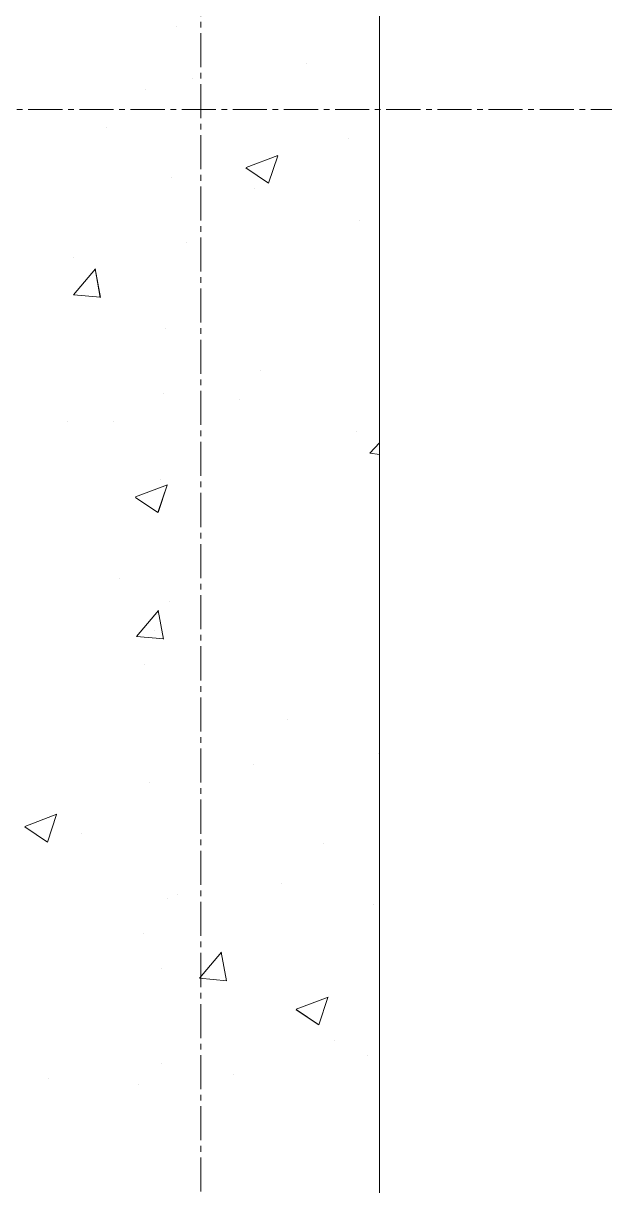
# Model space of a CAD drawing. Header units: millimetres. Extents: x 470010 to 1231400, y -134005 to 421770.
# Drawn here: x 806424 to 806748, y 174311 to 174961 of the extents above; entities that cross this region are included whole.
import ezdxf
from ezdxf.enums import TextEntityAlignment as Align

# ---------------------------------------------------------------- set-up
doc = ezdxf.new("R2010")
doc.units = ezdxf.units.MM
doc.linetypes.add('CENTER2', pattern=[28.575, 19.05, -3.175, 3.175, -3.175])
doc.layers.get('Defpoints').update_dxf_attribs({"color": 140})
doc.layers.add('АР_Стены ПЕНОблок', color=52, linetype='Continuous', lineweight=20)
doc.layers.add('АР_Штриховка', color=8, linetype='Continuous', lineweight=0)
doc.layers.add('РД_Оси_100', color=7, linetype='Continuous', lineweight=0, true_color=0x525252)
doc.styles.add('style1', font='ARIALN.TTF')

# ---------------------------------------------------------------- blocks, each defined once
blk = doc.blocks.new('СОШ_2200_АР_ОСИ_М100_28.05.24')
at = {"layer": 'РД_Оси_100', "color": 251, "linetype": 'CENTER2', "true_color": 0x636466}
for p, q in [((0, -6155), (0, 139938.679)), ((29555, 52200), (-5954.958, 52200))]:
    blk.add_line(p, q, dxfattribs=at)
blk = doc.blocks.new('A$C9108343f')
at = {"layer": 'АР_Стены ПЕНОблок', "color": 18, "linetype": 'Continuous', "lineweight": 20, "true_color": 0x000000}
blk.add_line((140904.09, 237679.49), (140904.09, 313879.49), dxfattribs=at)
at = {"layer": 'АР_Штриховка', "color": 18, "linetype": 'Continuous', "lineweight": 0, "true_color": 0x000000}
for p, q in [((140790.72, 275326.2), (140790.72, 275326.2)), ((140863.18, 275305.23), (140863.18, 275305.23)), ((140799.59, 275296.86), (140799.59, 275296.86)), ((140773.47, 275290.9), (140773.47, 275290.9)), ((140751.22, 275269.24), (140751.22, 275269.24)), ((140886.81, 275263.51), (140886.81, 275263.51)), ((140829.48, 275247.04), (140847.27, 275253.87)), ((140842.04, 275238.31), (140847.19, 275253.66)), ((140829.39, 275246.84), (140842.03, 275238.31)), ((140787.63, 275241.65), (140787.63, 275241.65)), ((140834.33, 275235.13), (140834.33, 275235.13)), ((140892.56, 275217.72), (140892.56, 275217.72)), ((140796.36, 275205.05), (140796.36, 275205.05)), ((140732.77, 275196.68), (140732.77, 275196.68)), ((140732.99, 275175.85), (140745.23, 275190.45)), ((140748.01, 275174.49), (140745.07, 275190.41)), ((140732.99, 275175.84), (140748.17, 275174.52)), ((140784.54, 275157.09), (140784.54, 275157.09)), ((140837.34, 275133.72), (140837.34, 275133.72)), ((140783.21, 275120.81), (140783.21, 275120.81)), ((140825.74, 275117.54), (140825.74, 275117.54)), ((140729.54, 275104.87), (140729.54, 275104.87)), ((140755.31, 275105.33), (140755.31, 275105.33)), ((140890.9, 275099.6), (140890.9, 275099.6)), ((140898.65, 275087.41), (140904.09, 275093.09)), ((140898.63, 275087.45), (140904.09, 275086.6)), ((140767.68, 275062.85), (140785.47, 275069.68)), ((140780.23, 275054.12), (140785.38, 275069.47)), ((140781.45, 275072.54), (140781.45, 275072.54)), ((140767.59, 275062.65), (140780.22, 275054.13)), ((140758.92, 275017.36), (140758.92, 275017.36)), ((140786.81, 275004.61), (140786.81, 275004.61)), ((140768.23, 274984.8), (140780.48, 274999.39)), ((140783.25, 274983.43), (140780.31, 274999.35)), ((140768.23, 274984.79), (140783.41, 274983.46)), ((140778.37, 274987.98), (140778.37, 274987.98)), ((140772.72, 274969.26), (140772.72, 274969.26)), ((140852.51, 274938.3), (140852.51, 274938.3)), ((140903.57, 274919.69), (140903.57, 274919.69)), ((140833.58, 274913.49), (140833.58, 274913.49)), ((140775.28, 274903.43), (140775.28, 274903.43)), ((140705.88, 274878.66), (140723.66, 274885.49)), ((140718.43, 274869.94), (140723.58, 274885.29)), ((140705.79, 274878.46), (140718.42, 274869.94)), ((140737.35, 274874.81), (140737.35, 274874.81)), ((140872.94, 274869.08), (140872.94, 274869.08)), ((140849.28, 274846.49), (140849.28, 274846.49)), ((140790.9, 274840.69), (140790.9, 274840.69)), ((140785.69, 274838.11), (140785.69, 274838.11)), ((140900.49, 274835.13), (140900.49, 274835.13)), ((140772.19, 274818.87), (140772.19, 274818.87)), ((140803.48, 274793.74), (140815.72, 274808.33)), ((140818.49, 274792.37), (140815.56, 274808.29)), ((140782.46, 274799.17), (140782.46, 274799.17)), ((140803.47, 274793.73), (140818.66, 274792.4)), ((140857.49, 274776.4), (140875.28, 274783.22)), ((140870.05, 274767.67), (140875.2, 274783.02)), ((140857.4, 274776.2), (140870.04, 274767.67)), ((140878.66, 274758.97), (140878.66, 274758.97)), ((140897.4, 274750.58), (140897.4, 274750.58)), ((140782.46, 274746.31), (140782.46, 274746.31)), ((140718.87, 274737.93), (140718.87, 274737.93)), ((140822.41, 274739.97), (140822.41, 274739.97)), ((140769.1, 274734.32), (140769.1, 274734.32))]:
    blk.add_line(p, q, dxfattribs=at)
at = {"layer": 'РД_Оси_100'}
blk.add_blockref('СОШ_2200_АР_ОСИ_М100_28.05.24', (140804.09, 223079.49), dxfattribs=at)
at = {"layer": 'Defpoints', "color": 18, "true_color": 0x000000, "style": 'style1'}
for p in [(143949.34, 316089.12), (143974.98, 281639.5), (143890.4, 273244.71), (143839.99, 264276.81), (143967.75, 254892.38), (12251.96, 104178.14), (12382.58, 96023.14)]:
    blk.add_attdef('АР-ПОМЕЩЕНИЕ:НАИМЕНОВАНИЕ', text='', height=100, dxfattribs=at).set_placement(p, align=Align.MIDDLE)
at = {"layer": 'Defpoints', "color": 18, "true_color": 0x000000, "style": 'style1', "flags": 8}
for p in [(143951.3, 279099.09), (143848.34, 269251.11), (143875.33, 260094.25), (144049.74, 250824.7), (163419.28, 238153.36), (155897.46, 237965.97), (183037.2, 237965.97), (143342.94, 237876.19)]:
    blk.add_attdef('АР-ПОМЕЩЕНИЕ:НАИМЕНОВАНИЕ', text='', height=100, dxfattribs=at).set_placement(p, align=Align.MIDDLE)

msp = doc.modelspace()

# ---------------------------------------------------------------- linework, layer by layer
at = {"layer": 'АР_Стены ПЕНОблок', "color": 18, "linetype": 'Continuous', "lineweight": 20, "true_color": 0x000000}
msp.add_line((806622.706, 137313.251), (806622.706, 213513.251), dxfattribs=at)
at = {"layer": 'АР_Штриховка', "color": 18, "linetype": 'Continuous', "lineweight": 0, "true_color": 0x000000}
for p, q in [((806548.096, 174880.796), (806565.881, 174887.623)), ((806560.648, 174872.071), (806565.798, 174887.42)), ((806548.005, 174880.595), (806560.639, 174872.073)), ((806451.601, 174809.613), (806463.846, 174824.206)), ((806466.619, 174808.244), (806463.682, 174824.165)), ((806451.6, 174809.603), (806466.782, 174808.274)), ((806617.257, 174721.172), (806622.706, 174726.85)), ((806617.24, 174721.209), (806622.706, 174720.361)), ((806486.294, 174696.608), (806504.079, 174703.435)), ((806498.846, 174687.883), (806503.996, 174703.232)), ((806486.203, 174696.407), (806498.837, 174687.885)), ((806486.844, 174618.556), (806499.089, 174633.149)), ((806501.861, 174617.187), (806498.924, 174633.108)), ((806486.843, 174618.546), (806502.025, 174617.217)), ((806424.492, 174512.42), (806442.276, 174519.247)), ((806437.044, 174503.695), (806442.194, 174519.044)), ((806424.401, 174512.219), (806437.035, 174503.697)), ((806522.087, 174427.499), (806534.333, 174442.092)), ((806537.104, 174426.13), (806534.167, 174442.051)), ((806522.087, 174427.489), (806537.269, 174426.161)), ((806576.106, 174410.155), (806593.891, 174416.982)), ((806588.658, 174401.43), (806593.808, 174416.779)), ((806576.015, 174409.954), (806588.65, 174401.432))]:
    msp.add_line(p, q, dxfattribs=at)

# ---------------------------------------------------------------- block references
msp.add_blockref('A$C9108343f', (665718.612, -100366.242))
at = {"layer": 'РД_Оси_100'}
msp.add_blockref('СОШ_2200_АР_ОСИ_М100_28.05.24', (806522.706, 122713.251), dxfattribs=at)

doc.saveas('drawing.dxf')
